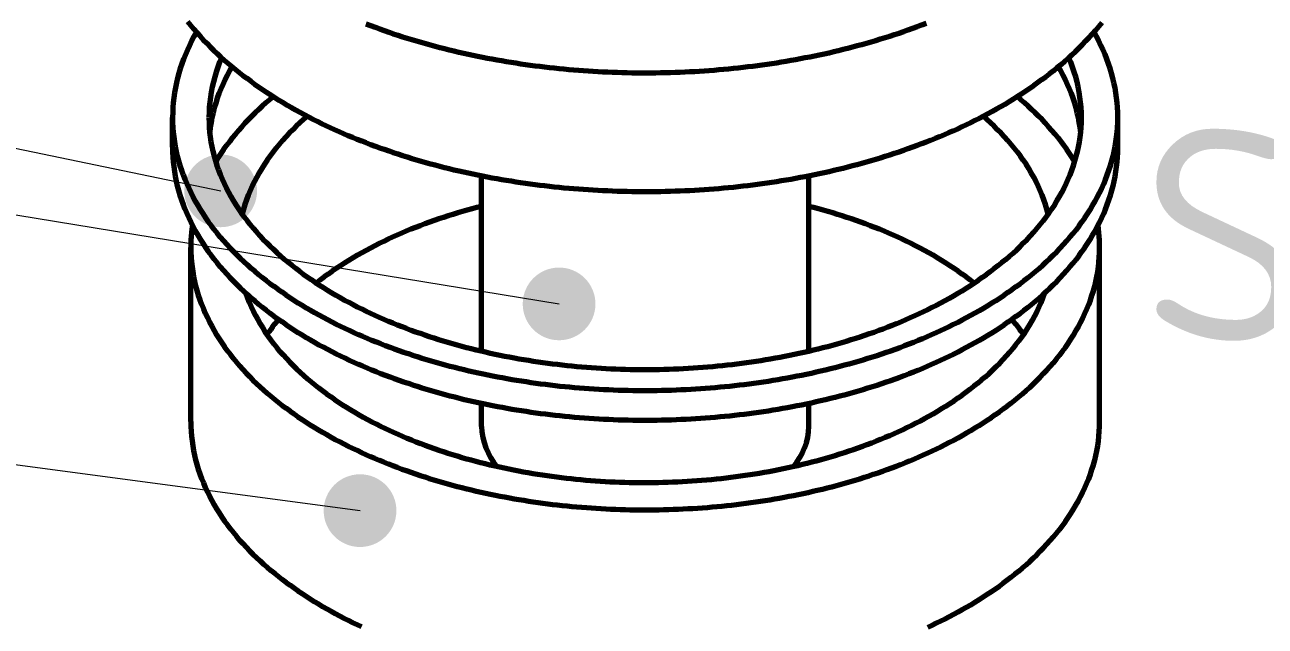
# Model space of a CAD drawing. Header units: millimetres. Extents: x 0 to 841, y 0 to 594.
# Drawn here: x 273.55 to 294.02, y 424.3 to 434.23 of the extents above; entities that cross this region are included whole.
import ezdxf
from ezdxf.enums import TextEntityAlignment as Align

# ---------------------------------------------------------------- set-up
doc = ezdxf.new("R2010")
doc.units = ezdxf.units.MM
for name, color, linetype, lineweight in [('01-VISIBLE', 7, 'CONTINUOUS', 70), ('06-TEXTO', 7, 'CONTINUOUS', 25), ('08-FINA', 5, 'CONTINUOUS', 18)]:
    doc.layers.add(name, color=color, linetype=linetype, lineweight=lineweight)
doc.styles.add('ISO3098', font='isocpeur.ttf')

msp = doc.modelspace()

# ---------------------------------------------------------------- hatches: boundary and pattern name
at = {"layer": '08-FINA'}
h = msp.add_hatch(color=7, dxfattribs=at)
h.dxf.hatch_style = 1
edge = h.paths.add_edge_path()
edge.add_arc((276.782, 431.486), 0.6, 0, 360)
h = msp.add_hatch(color=7, dxfattribs=at)
h.dxf.hatch_style = 1
edge = h.paths.add_edge_path()
edge.add_arc((282.367, 429.62), 0.6, 0, 360)
h = msp.add_hatch(color=7, dxfattribs=at)
h.dxf.hatch_style = 1
edge = h.paths.add_edge_path()
edge.add_arc((279.082, 426.208), 0.6, 0, 360)

# ---------------------------------------------------------------- linework, layer by layer
at = {"layer": '01-VISIBLE'}
for p, q in [((275.988, 432.205), (275.988, 432.695)), ((291.588, 432.205), (291.588, 432.695)), ((281.088, 428.841), (281.088, 431.736)), ((286.488, 428.841), (286.488, 431.736)), ((276.288, 427.678), (276.288, 430.552)), ((291.288, 427.678), (291.288, 430.552)), ((281.088, 427.595), (281.088, 427.98)), ((286.488, 427.595), (286.488, 427.98))]:
    msp.add_line(p, q, dxfattribs=at)
for points in [[(276.234, 434.282), (276.284, 434.22), (276.335, 434.158), (276.388, 434.098), (276.441, 434.038), (276.495, 433.979), (276.551, 433.921), (276.607, 433.864), (276.664, 433.808), (276.722, 433.753), (276.781, 433.699), (276.84, 433.645), (276.901, 433.593), (276.962, 433.541), (277.024, 433.49), (277.086, 433.44), (277.149, 433.391), (277.213, 433.343), (277.277, 433.295), (277.342, 433.248), (277.408, 433.202), (277.474, 433.157), (277.54, 433.113), (277.607, 433.069), (277.675, 433.026), (277.743, 432.984), (277.811, 432.942), (277.88, 432.901), (277.949, 432.861), (278.019, 432.822), (278.089, 432.783), (278.16, 432.745), (278.23, 432.708), (278.302, 432.671), (278.373, 432.635), (278.445, 432.6), (278.517, 432.565), (278.59, 432.531), (278.662, 432.498), (278.735, 432.465), (278.809, 432.433), (278.882, 432.402), (278.956, 432.371), (279.03, 432.341), (279.105, 432.311), (279.179, 432.282), (279.254, 432.253), (279.329, 432.225), (279.404, 432.198), (279.48, 432.171), (279.555, 432.145), (279.631, 432.119), (279.707, 432.094), (279.783, 432.07), (279.86, 432.046), (279.936, 432.022), (280.013, 431.999), (280.09, 431.977), (280.167, 431.955), (280.244, 431.934), (280.321, 431.913), (280.399, 431.893), (280.476, 431.873), (280.554, 431.854), (280.632, 431.835), (280.71, 431.817), (280.788, 431.799), (280.866, 431.782), (280.944, 431.765), (281.022, 431.749), (281.101, 431.733), (281.179, 431.718), (281.258, 431.703), (281.337, 431.689), (281.416, 431.675), (281.495, 431.662), (281.574, 431.649), (281.653, 431.636), (281.732, 431.624), (281.811, 431.613), (281.89, 431.602), (281.97, 431.591), (282.049, 431.581), (282.129, 431.572), (282.208, 431.563), (282.288, 431.554), (282.367, 431.546), (282.447, 431.538), (282.527, 431.531), (282.606, 431.524), (282.686, 431.517), (282.766, 431.512), (282.846, 431.506), (282.926, 431.501), (283.006, 431.496), (283.086, 431.492), (283.166, 431.489), (283.245, 431.485), (283.325, 431.482), (283.405, 431.48), (283.485, 431.478), (283.566, 431.477), (283.646, 431.476), (283.726, 431.475), (283.806, 431.475), (283.886, 431.475), (283.966, 431.476), (284.046, 431.477), (284.126, 431.479), (284.206, 431.481), (284.286, 431.484), (284.366, 431.487), (284.446, 431.49), (284.526, 431.494), (284.606, 431.498), (284.685, 431.503), (284.765, 431.508), (284.845, 431.514), (284.925, 431.52), (285.005, 431.527), (285.084, 431.534), (285.164, 431.541), (285.244, 431.549), (285.323, 431.558), (285.403, 431.567), (285.482, 431.576), (285.562, 431.586), (285.641, 431.596), (285.721, 431.607), (285.8, 431.618), (285.879, 431.63), (285.958, 431.642), (286.037, 431.654), (286.116, 431.667), (286.195, 431.681), (286.274, 431.695), (286.353, 431.709), (286.431, 431.724), (286.51, 431.74), (286.588, 431.756), (286.666, 431.772), (286.745, 431.789), (286.823, 431.807), (286.901, 431.825), (286.979, 431.843), (287.056, 431.862), (287.134, 431.882), (287.212, 431.902), (287.289, 431.922), (287.366, 431.943), (287.443, 431.965), (287.52, 431.987), (287.597, 432.009), (287.674, 432.033), (287.75, 432.056), (287.826, 432.08), (287.902, 432.105), (287.978, 432.131), (288.054, 432.156), (288.13, 432.183), (288.205, 432.21), (288.28, 432.237), (288.355, 432.266), (288.43, 432.294), (288.504, 432.324), (288.578, 432.354), (288.652, 432.384), (288.726, 432.415), (288.8, 432.447), (288.873, 432.479), (288.946, 432.512), (289.018, 432.546), (289.091, 432.58), (289.163, 432.615), (289.234, 432.651), (289.306, 432.687), (289.377, 432.724), (289.447, 432.762), (289.518, 432.8), (289.588, 432.839), (289.657, 432.879)], [(279.179, 434.241), (279.254, 434.213), (279.329, 434.185), (279.404, 434.158), (279.48, 434.131), (279.555, 434.105), (279.631, 434.079), (279.707, 434.054), (279.783, 434.029), (279.86, 434.005), (279.936, 433.982), (280.013, 433.959), (280.09, 433.937), (280.167, 433.915), (280.244, 433.894), (280.321, 433.873), (280.399, 433.852), (280.476, 433.833), (280.554, 433.813), (280.632, 433.795), (280.71, 433.776), (280.788, 433.759), (280.866, 433.741), (280.944, 433.725), (281.022, 433.709), (281.101, 433.693), (281.179, 433.677), (281.258, 433.663), (281.337, 433.648), (281.416, 433.635), (281.495, 433.621), (281.574, 433.608), (281.653, 433.596), (281.732, 433.584), (281.811, 433.573), (281.89, 433.562), (281.97, 433.551), (282.049, 433.541), (282.129, 433.531), (282.208, 433.522), (282.288, 433.514), (282.367, 433.505), (282.447, 433.498), (282.527, 433.49), (282.606, 433.483), (282.686, 433.477), (282.766, 433.471), (282.846, 433.466), (282.926, 433.461), (283.006, 433.456), (283.086, 433.452), (283.166, 433.448), (283.245, 433.445), (283.325, 433.442), (283.405, 433.44), (283.485, 433.438), (283.566, 433.436), (283.646, 433.435), (283.726, 433.435), (283.806, 433.435), (283.886, 433.435), (283.966, 433.436), (284.046, 433.437), (284.126, 433.439), (284.206, 433.441), (284.286, 433.443), (284.366, 433.446), (284.446, 433.45), (284.526, 433.454), (284.606, 433.458), (284.685, 433.463), (284.765, 433.468), (284.845, 433.474), (284.925, 433.48), (285.005, 433.486), (285.084, 433.493), (285.164, 433.501), (285.244, 433.509), (285.323, 433.517), (285.403, 433.526), (285.482, 433.536), (285.562, 433.545), (285.641, 433.556), (285.721, 433.566), (285.8, 433.577), (285.879, 433.589), (285.958, 433.601), (286.037, 433.614), (286.116, 433.627), (286.195, 433.641), (286.274, 433.655), (286.353, 433.669), (286.431, 433.684), (286.51, 433.7), (286.588, 433.716), (286.666, 433.732), (286.745, 433.749), (286.823, 433.766), (286.901, 433.784), (286.979, 433.803), (287.056, 433.822), (287.134, 433.841), (287.212, 433.861), (287.289, 433.882), (287.366, 433.903), (287.443, 433.924), (287.52, 433.946), (287.597, 433.969), (287.674, 433.992), (287.75, 434.016), (287.826, 434.04), (287.902, 434.065), (287.978, 434.09), (288.054, 434.116), (288.13, 434.142), (288.205, 434.169), (288.28, 434.197), (288.355, 434.225), (288.43, 434.254)], [(289.657, 432.879), (289.727, 432.919), (289.796, 432.961), (289.865, 433.003), (289.934, 433.046), (290.002, 433.09), (290.069, 433.135), (290.136, 433.18), (290.203, 433.226), (290.269, 433.273), (290.334, 433.321), (290.399, 433.369), (290.463, 433.419), (290.526, 433.469), (290.589, 433.52), (290.651, 433.572), (290.712, 433.624), (290.773, 433.678), (290.832, 433.733), (290.891, 433.788), (290.949, 433.844), (291.007, 433.902), (291.063, 433.96), (291.118, 434.019), (291.172, 434.079), (291.225, 434.14), (291.278, 434.202), (291.329, 434.264)], [(276.381, 434.105), (276.341, 434.033), (276.303, 433.961), (276.266, 433.887), (276.232, 433.812), (276.2, 433.736), (276.169, 433.66), (276.141, 433.583), (276.115, 433.504), (276.092, 433.426), (276.07, 433.346), (276.051, 433.266), (276.035, 433.186), (276.021, 433.105), (276.009, 433.023), (276, 432.941), (275.993, 432.859), (275.99, 432.777), (275.988, 432.695)], [(291.588, 432.695), (291.587, 432.777), (291.583, 432.859), (291.577, 432.941), (291.567, 433.023), (291.556, 433.105), (291.542, 433.186), (291.525, 433.266), (291.506, 433.346), (291.485, 433.426), (291.461, 433.504), (291.435, 433.583), (291.407, 433.66), (291.377, 433.736), (291.344, 433.812), (291.31, 433.887), (291.274, 433.961), (291.236, 434.033), (291.196, 434.105)], [(276.796, 433.685), (276.764, 433.607), (276.734, 433.527), (276.707, 433.447), (276.683, 433.365), (276.661, 433.283), (276.642, 433.201), (276.625, 433.117), (276.612, 433.033), (276.602, 432.949), (276.594, 432.865), (276.59, 432.78), (276.588, 432.695)], [(290.988, 432.695), (290.987, 432.78), (290.982, 432.865), (290.975, 432.949), (290.964, 433.033), (290.951, 433.117), (290.935, 433.201), (290.916, 433.283), (290.894, 433.365), (290.869, 433.447), (290.842, 433.527), (290.813, 433.607), (290.781, 433.685)], [(276.968, 433.536), (276.927, 433.465), (276.888, 433.392), (276.851, 433.318), (276.816, 433.243), (276.784, 433.167), (276.753, 433.09), (276.725, 433.013), (276.7, 432.934), (276.677, 432.855), (276.656, 432.775), (276.638, 432.695), (276.623, 432.613), (276.611, 432.532), (276.601, 432.45)], [(290.976, 432.45), (290.966, 432.532), (290.953, 432.613), (290.938, 432.695), (290.92, 432.775), (290.9, 432.855), (290.877, 432.934), (290.851, 433.013), (290.823, 433.09), (290.793, 433.167), (290.76, 433.243), (290.725, 433.318), (290.689, 433.392), (290.65, 433.465), (290.609, 433.536)], [(277.651, 433.041), (277.59, 432.989), (277.529, 432.937), (277.469, 432.884), (277.41, 432.83), (277.352, 432.775), (277.295, 432.718), (277.239, 432.661), (277.183, 432.603), (277.129, 432.544), (277.076, 432.484), (277.025, 432.423), (276.974, 432.361), (276.925, 432.297), (276.877, 432.233), (276.83, 432.168), (276.785, 432.102), (276.742, 432.034), (276.7, 431.966)], [(290.877, 431.966), (290.835, 432.034), (290.791, 432.102), (290.746, 432.168), (290.7, 432.233), (290.652, 432.297), (290.602, 432.361), (290.552, 432.423), (290.5, 432.484), (290.447, 432.544), (290.393, 432.603), (290.338, 432.661), (290.282, 432.718), (290.225, 432.775), (290.166, 432.83), (290.107, 432.884), (290.047, 432.937), (289.987, 432.989), (289.925, 433.041)], [(275.988, 432.695), (275.989, 432.615), (275.993, 432.534), (275.999, 432.454), (276.008, 432.375), (276.019, 432.295), (276.032, 432.216), (276.048, 432.137), (276.066, 432.059), (276.087, 431.982), (276.109, 431.905), (276.134, 431.828), (276.161, 431.753), (276.19, 431.678), (276.221, 431.604), (276.254, 431.53), (276.288, 431.458), (276.325, 431.387), (276.363, 431.316), (276.403, 431.246), (276.444, 431.178), (276.487, 431.11), (276.532, 431.043), (276.578, 430.977), (276.625, 430.912), (276.674, 430.849), (276.724, 430.786), (276.775, 430.724), (276.827, 430.663), (276.881, 430.603), (276.935, 430.544), (276.991, 430.486), (277.047, 430.429), (277.105, 430.373), (277.163, 430.318), (277.222, 430.264), (277.282, 430.211), (277.343, 430.158), (277.405, 430.107), (277.467, 430.057), (277.53, 430.007), (277.594, 429.958), (277.658, 429.91), (277.723, 429.863), (277.789, 429.817), (277.855, 429.772), (277.922, 429.727), (277.989, 429.683), (278.057, 429.64), (278.125, 429.598), (278.194, 429.557), (278.263, 429.516), (278.333, 429.476), (278.403, 429.437), (278.473, 429.399), (278.544, 429.361), (278.616, 429.324), (278.687, 429.288), (278.759, 429.253), (278.832, 429.218), (278.904, 429.184), (278.977, 429.15), (279.05, 429.117), (279.124, 429.085), (279.198, 429.054), (279.272, 429.023), (279.346, 428.993), (279.421, 428.964), (279.496, 428.935), (279.571, 428.907), (279.646, 428.879), (279.722, 428.852), (279.798, 428.826), (279.874, 428.8), (279.95, 428.775), (280.026, 428.75), (280.103, 428.726), (280.18, 428.702), (280.257, 428.68), (280.334, 428.657), (280.411, 428.636), (280.488, 428.614), (280.566, 428.594), (280.644, 428.574), (280.722, 428.554), (280.8, 428.535), (280.878, 428.517), (280.956, 428.499), (281.034, 428.482), (281.113, 428.465), (281.191, 428.448), (281.27, 428.433), (281.349, 428.417), (281.428, 428.403), (281.507, 428.389), (281.586, 428.375), (281.665, 428.362), (281.744, 428.349), (281.824, 428.337), (281.903, 428.325), (281.982, 428.314), (282.062, 428.303), (282.142, 428.293), (282.221, 428.283), (282.301, 428.274), (282.381, 428.265), (282.461, 428.257), (282.54, 428.25), (282.62, 428.242), (282.7, 428.236), (282.78, 428.229), (282.86, 428.224), (282.941, 428.218), (283.021, 428.213), (283.101, 428.209), (283.181, 428.205), (283.261, 428.202), (283.341, 428.199), (283.422, 428.197), (283.502, 428.195), (283.582, 428.193), (283.662, 428.192), (283.743, 428.192), (283.823, 428.192), (283.903, 428.192), (283.983, 428.193), (284.064, 428.194), (284.144, 428.196), (284.224, 428.199), (284.304, 428.201), (284.384, 428.205), (284.465, 428.209), (284.545, 428.213), (284.625, 428.218), (284.705, 428.223), (284.785, 428.228), (284.865, 428.235), (284.945, 428.241), (285.025, 428.249), (285.105, 428.256), (285.185, 428.264), (285.264, 428.273), (285.344, 428.282), (285.424, 428.292), (285.504, 428.302), (285.583, 428.312), (285.663, 428.324), (285.742, 428.335), (285.821, 428.347), (285.901, 428.36), (285.98, 428.373), (286.059, 428.387), (286.138, 428.401), (286.217, 428.415), (286.296, 428.431), (286.374, 428.446), (286.453, 428.462), (286.531, 428.479), (286.61, 428.497), (286.688, 428.514), (286.766, 428.533), (286.844, 428.552), (286.922, 428.571), (287, 428.591), (287.077, 428.612), (287.155, 428.633), (287.232, 428.654), (287.309, 428.676), (287.386, 428.699), (287.463, 428.723), (287.54, 428.747), (287.616, 428.771), (287.692, 428.796), (287.768, 428.822), (287.844, 428.848), (287.92, 428.875), (287.995, 428.903), (288.07, 428.931), (288.145, 428.96), (288.22, 428.989), (288.294, 429.019), (288.368, 429.05), (288.442, 429.081), (288.516, 429.113), (288.589, 429.146), (288.662, 429.179), (288.735, 429.213), (288.807, 429.248), (288.879, 429.283), (288.951, 429.319), (289.022, 429.356), (289.093, 429.394), (289.164, 429.432), (289.234, 429.471), (289.304, 429.511)], [(276.588, 432.695), (276.59, 432.615), (276.594, 432.534), (276.6, 432.454), (276.61, 432.375), (276.622, 432.295), (276.636, 432.216), (276.653, 432.138), (276.673, 432.06), (276.695, 431.983), (276.719, 431.906), (276.746, 431.83), (276.774, 431.756), (276.805, 431.681), (276.839, 431.608), (276.874, 431.536), (276.911, 431.465), (276.95, 431.395), (276.99, 431.325), (277.033, 431.257), (277.077, 431.19), (277.122, 431.124), (277.169, 431.059), (277.218, 430.995), (277.268, 430.932), (277.319, 430.87), (277.371, 430.809), (277.425, 430.75), (277.48, 430.691), (277.536, 430.633), (277.593, 430.577), (277.651, 430.521), (277.71, 430.467), (277.77, 430.413), (277.83, 430.361), (277.892, 430.309), (277.954, 430.259), (278.017, 430.209), (278.081, 430.16), (278.146, 430.113), (278.211, 430.066), (278.277, 430.02), (278.343, 429.975), (278.411, 429.931), (278.478, 429.888), (278.546, 429.845), (278.615, 429.804), (278.684, 429.763), (278.754, 429.723), (278.824, 429.684), (278.895, 429.646), (278.966, 429.608), (279.037, 429.571), (279.109, 429.536), (279.181, 429.5), (279.254, 429.466), (279.327, 429.432), (279.4, 429.399), (279.473, 429.367), (279.547, 429.336), (279.621, 429.305), (279.696, 429.275), (279.77, 429.245), (279.845, 429.217), (279.921, 429.189), (279.996, 429.161), (280.072, 429.135), (280.148, 429.108), (280.224, 429.083), (280.3, 429.058), (280.377, 429.034), (280.454, 429.011), (280.531, 428.988), (280.608, 428.965), (280.685, 428.944), (280.763, 428.923), (280.84, 428.902), (280.918, 428.883), (280.996, 428.863), (281.074, 428.845), (281.152, 428.827), (281.231, 428.809), (281.309, 428.792), (281.388, 428.776), (281.467, 428.76), (281.545, 428.745), (281.624, 428.73), (281.703, 428.716), (281.783, 428.703), (281.862, 428.69), (281.941, 428.677), (282.021, 428.665), (282.1, 428.654), (282.18, 428.643), (282.259, 428.633), (282.339, 428.623), (282.419, 428.614), (282.498, 428.605), (282.578, 428.597), (282.658, 428.589), (282.738, 428.582), (282.818, 428.576), (282.898, 428.57), (282.978, 428.564), (283.059, 428.559), (283.139, 428.555), (283.219, 428.551), (283.299, 428.548), (283.379, 428.545), (283.46, 428.542), (283.54, 428.54), (283.62, 428.539), (283.701, 428.538), (283.781, 428.538), (283.861, 428.538), (283.941, 428.539), (284.022, 428.54), (284.102, 428.542), (284.182, 428.544), (284.262, 428.547), (284.343, 428.55), (284.423, 428.554), (284.503, 428.559), (284.583, 428.563), (284.663, 428.569), (284.743, 428.575), (284.823, 428.581), (284.903, 428.588), (284.983, 428.596), (285.063, 428.604), (285.143, 428.612), (285.223, 428.621), (285.303, 428.631), (285.382, 428.641), (285.462, 428.652), (285.541, 428.663), (285.621, 428.675), (285.7, 428.687), (285.779, 428.7), (285.858, 428.714), (285.938, 428.728), (286.017, 428.742), (286.095, 428.757), (286.174, 428.773), (286.253, 428.789), (286.331, 428.806), (286.41, 428.823), (286.488, 428.841), (286.566, 428.86), (286.644, 428.879), (286.722, 428.899), (286.8, 428.919), (286.877, 428.94), (286.954, 428.961), (287.032, 428.984), (287.109, 429.006), (287.185, 429.03), (287.262, 429.054), (287.338, 429.078), (287.415, 429.104), (287.491, 429.13), (287.566, 429.156), (287.642, 429.184), (287.717, 429.211), (287.792, 429.24), (287.867, 429.269), (287.941, 429.299), (288.016, 429.33), (288.09, 429.361), (288.163, 429.393), (288.236, 429.426), (288.309, 429.46), (288.382, 429.494), (288.454, 429.529), (288.526, 429.565), (288.598, 429.601), (288.669, 429.639), (288.739, 429.677), (288.81, 429.716), (288.879, 429.755)], [(278.213, 432.717), (278.151, 432.663), (278.09, 432.608), (278.03, 432.552), (277.971, 432.494), (277.914, 432.436), (277.858, 432.376), (277.803, 432.315), (277.749, 432.253), (277.697, 432.19), (277.646, 432.125), (277.597, 432.06), (277.549, 431.993), (277.503, 431.925), (277.459, 431.855), (277.417, 431.785), (277.377, 431.713), (277.338, 431.641), (277.302, 431.567), (277.269, 431.492), (277.237, 431.416), (277.208, 431.339), (277.182, 431.262), (277.158, 431.183), (277.137, 431.104)], [(288.879, 429.755), (288.949, 429.796), (289.018, 429.838), (289.087, 429.88), (289.155, 429.923), (289.222, 429.968), (289.289, 430.013), (289.355, 430.059), (289.421, 430.105), (289.486, 430.153), (289.55, 430.202), (289.613, 430.252), (289.676, 430.302), (289.738, 430.354), (289.799, 430.406), (289.859, 430.46), (289.919, 430.515), (289.977, 430.57), (290.034, 430.627), (290.09, 430.685), (290.146, 430.743), (290.2, 430.803), (290.252, 430.864), (290.304, 430.926), (290.354, 430.989), (290.403, 431.053), (290.45, 431.119), (290.496, 431.185), (290.541, 431.252), (290.583, 431.321), (290.624, 431.39), (290.663, 431.46), (290.701, 431.532), (290.736, 431.604), (290.769, 431.678), (290.801, 431.752), (290.83, 431.827), (290.856, 431.903), (290.881, 431.98), (290.903, 432.058), (290.923, 432.136), (290.94, 432.214), (290.955, 432.294), (290.967, 432.373), (290.976, 432.453), (290.983, 432.534), (290.987, 432.614), (290.988, 432.695)], [(289.304, 429.511), (289.373, 429.551), (289.442, 429.593), (289.511, 429.635), (289.579, 429.678), (289.646, 429.721), (289.713, 429.766), (289.78, 429.811), (289.846, 429.858), (289.911, 429.905), (289.975, 429.953), (290.039, 430.002), (290.103, 430.051), (290.165, 430.102), (290.227, 430.153), (290.288, 430.206), (290.349, 430.259), (290.408, 430.313), (290.467, 430.368), (290.524, 430.424), (290.581, 430.482), (290.637, 430.54), (290.692, 430.599), (290.745, 430.659), (290.798, 430.719), (290.849, 430.781), (290.899, 430.844), (290.948, 430.908), (290.996, 430.973), (291.042, 431.039), (291.087, 431.106), (291.13, 431.174), (291.172, 431.243), (291.212, 431.313), (291.25, 431.383), (291.287, 431.455), (291.322, 431.527), (291.355, 431.601), (291.386, 431.675), (291.415, 431.75), (291.442, 431.826), (291.467, 431.902), (291.489, 431.98), (291.51, 432.057), (291.528, 432.136), (291.544, 432.215), (291.557, 432.294), (291.568, 432.374), (291.577, 432.454), (291.583, 432.534), (291.587, 432.614), (291.588, 432.695)], [(290.44, 431.104), (290.419, 431.183), (290.395, 431.262), (290.368, 431.339), (290.339, 431.416), (290.308, 431.492), (290.274, 431.567), (290.238, 431.641), (290.2, 431.713), (290.16, 431.785), (290.118, 431.855), (290.073, 431.925), (290.028, 431.993), (289.98, 432.06), (289.931, 432.125), (289.88, 432.19), (289.828, 432.253), (289.774, 432.315), (289.719, 432.376), (289.663, 432.436), (289.605, 432.494), (289.546, 432.552), (289.487, 432.608), (289.426, 432.663), (289.364, 432.717)], [(275.988, 432.205), (275.989, 432.125), (275.993, 432.045), (275.999, 431.965), (276.008, 431.885), (276.019, 431.805), (276.032, 431.726), (276.048, 431.647), (276.066, 431.569), (276.087, 431.492), (276.109, 431.415), (276.134, 431.338), (276.161, 431.263), (276.19, 431.188), (276.221, 431.114), (276.254, 431.04), (276.288, 430.968), (276.325, 430.897), (276.363, 430.826), (276.403, 430.756), (276.444, 430.688), (276.487, 430.62), (276.532, 430.553), (276.578, 430.487), (276.625, 430.423), (276.674, 430.359), (276.724, 430.296), (276.775, 430.234), (276.827, 430.173), (276.881, 430.113), (276.935, 430.054), (276.991, 429.996), (277.047, 429.939), (277.105, 429.883), (277.163, 429.828), (277.222, 429.774), (277.282, 429.721), (277.343, 429.669), (277.405, 429.617), (277.467, 429.567), (277.53, 429.517), (277.594, 429.468), (277.658, 429.42), (277.723, 429.373), (277.789, 429.327), (277.855, 429.282), (277.922, 429.237), (277.989, 429.193), (278.057, 429.15), (278.125, 429.108), (278.194, 429.067), (278.263, 429.026), (278.333, 428.986), (278.403, 428.947), (278.473, 428.909), (278.544, 428.871), (278.616, 428.834), (278.687, 428.798), (278.759, 428.763), (278.832, 428.728), (278.904, 428.694), (278.977, 428.66), (279.05, 428.628), (279.124, 428.596), (279.198, 428.564), (279.272, 428.533), (279.346, 428.503), (279.421, 428.474), (279.496, 428.445), (279.571, 428.417), (279.646, 428.389), (279.722, 428.362), (279.798, 428.336), (279.874, 428.31), (279.95, 428.285), (280.026, 428.26), (280.103, 428.236), (280.18, 428.213), (280.257, 428.19), (280.334, 428.167), (280.411, 428.146), (280.488, 428.124), (280.566, 428.104), (280.644, 428.084), (280.722, 428.064), (280.8, 428.045), (280.878, 428.027), (280.956, 428.009), (281.034, 427.992), (281.113, 427.975), (281.191, 427.959), (281.27, 427.943), (281.349, 427.928), (281.428, 427.913), (281.507, 427.899), (281.586, 427.885), (281.665, 427.872), (281.744, 427.859), (281.824, 427.847), (281.903, 427.835), (281.982, 427.824), (282.062, 427.813), (282.142, 427.803), (282.221, 427.793), (282.301, 427.784), (282.381, 427.776), (282.461, 427.767), (282.54, 427.76), (282.62, 427.752), (282.7, 427.746), (282.78, 427.739), (282.86, 427.734), (282.941, 427.728), (283.021, 427.724), (283.101, 427.719), (283.181, 427.715), (283.261, 427.712), (283.341, 427.709), (283.422, 427.707), (283.502, 427.705), (283.582, 427.703), (283.662, 427.702), (283.743, 427.702), (283.823, 427.702), (283.903, 427.702), (283.983, 427.703), (284.064, 427.704), (284.144, 427.706), (284.224, 427.709), (284.304, 427.712), (284.384, 427.715), (284.465, 427.719), (284.545, 427.723), (284.625, 427.728), (284.705, 427.733), (284.785, 427.739), (284.865, 427.745), (284.945, 427.751), (285.025, 427.759), (285.105, 427.766), (285.185, 427.774), (285.264, 427.783), (285.344, 427.792), (285.424, 427.802), (285.504, 427.812), (285.583, 427.822), (285.663, 427.834), (285.742, 427.845), (285.821, 427.857), (285.901, 427.87), (285.98, 427.883), (286.059, 427.897), (286.138, 427.911), (286.217, 427.925), (286.296, 427.941), (286.374, 427.956), (286.453, 427.973), (286.531, 427.989), (286.61, 428.007), (286.688, 428.024), (286.766, 428.043), (286.844, 428.062), (286.922, 428.081), (287, 428.101), (287.077, 428.122), (287.155, 428.143), (287.232, 428.164), (287.309, 428.187), (287.386, 428.209), (287.463, 428.233), (287.54, 428.257), (287.616, 428.281), (287.692, 428.306), (287.768, 428.332), (287.844, 428.358), (287.92, 428.385), (287.995, 428.413), (288.07, 428.441), (288.145, 428.47), (288.22, 428.499), (288.294, 428.529), (288.368, 428.56), (288.442, 428.591), (288.516, 428.623), (288.589, 428.656), (288.662, 428.689), (288.735, 428.723), (288.807, 428.758), (288.879, 428.793), (288.951, 428.829), (289.022, 428.866), (289.093, 428.904), (289.164, 428.942), (289.234, 428.981), (289.304, 429.021)], [(289.304, 429.021), (289.373, 429.061), (289.442, 429.103), (289.511, 429.145), (289.579, 429.188), (289.646, 429.232), (289.713, 429.276), (289.78, 429.322), (289.846, 429.368), (289.911, 429.415), (289.975, 429.463), (290.039, 429.512), (290.103, 429.561), (290.165, 429.612), (290.227, 429.663), (290.288, 429.716), (290.349, 429.769), (290.408, 429.823), (290.467, 429.878), (290.524, 429.935), (290.581, 429.992), (290.637, 430.05), (290.692, 430.109), (290.745, 430.169), (290.798, 430.23), (290.849, 430.292), (290.899, 430.354), (290.948, 430.418), (290.996, 430.483), (291.042, 430.549), (291.087, 430.616), (291.13, 430.684), (291.172, 430.753), (291.212, 430.823), (291.25, 430.893), (291.287, 430.965), (291.322, 431.038), (291.355, 431.111), (291.386, 431.185), (291.415, 431.26), (291.442, 431.336), (291.467, 431.413), (291.489, 431.49), (291.51, 431.568), (291.528, 431.646), (291.544, 431.725), (291.557, 431.804), (291.568, 431.884), (291.577, 431.964), (291.583, 432.044), (291.587, 432.125), (291.588, 432.205)], [(281.088, 431.23), (281.009, 431.21), (280.93, 431.189), (280.851, 431.167), (280.772, 431.145), (280.694, 431.121), (280.615, 431.098), (280.537, 431.073), (280.459, 431.048), (280.382, 431.022), (280.304, 430.995), (280.227, 430.968), (280.15, 430.94), (280.073, 430.911), (279.997, 430.881), (279.921, 430.851), (279.845, 430.819), (279.77, 430.787), (279.695, 430.755), (279.62, 430.721), (279.546, 430.687), (279.472, 430.651), (279.399, 430.615), (279.326, 430.578), (279.253, 430.54), (279.181, 430.502), (279.109, 430.462), (279.038, 430.422), (278.967, 430.38), (278.897, 430.338), (278.828, 430.295), (278.759, 430.251), (278.69, 430.205), (278.623, 430.159), (278.556, 430.112), (278.49, 430.064), (278.424, 430.015), (278.36, 429.964)], [(289.217, 429.964), (289.152, 430.015), (289.087, 430.064), (289.021, 430.112), (288.954, 430.159), (288.886, 430.205), (288.818, 430.251), (288.749, 430.295), (288.679, 430.338), (288.609, 430.38), (288.539, 430.422), (288.467, 430.462), (288.396, 430.502), (288.324, 430.54), (288.251, 430.578), (288.178, 430.615), (288.104, 430.651), (288.03, 430.687), (287.956, 430.721), (287.881, 430.755), (287.806, 430.787), (287.731, 430.819), (287.655, 430.851), (287.579, 430.881), (287.503, 430.911), (287.426, 430.94), (287.349, 430.968), (287.272, 430.995), (287.195, 431.022), (287.117, 431.048), (287.039, 431.073), (286.961, 431.098), (286.883, 431.121), (286.804, 431.145), (286.726, 431.167), (286.647, 431.189), (286.568, 431.21), (286.488, 431.23)], [(276.315, 430.916), (276.307, 430.855), (276.3, 430.795), (276.295, 430.734), (276.291, 430.673), (276.289, 430.612), (276.288, 430.552)], [(291.288, 430.552), (291.287, 430.612), (291.285, 430.673), (291.282, 430.734), (291.276, 430.795), (291.27, 430.855), (291.262, 430.916)], [(276.288, 430.552), (276.29, 430.472), (276.293, 430.392), (276.3, 430.312), (276.309, 430.232), (276.32, 430.153), (276.334, 430.074), (276.35, 429.996), (276.369, 429.918), (276.39, 429.841), (276.413, 429.764), (276.439, 429.688), (276.467, 429.613), (276.496, 429.539), (276.528, 429.465), (276.562, 429.393), (276.597, 429.321), (276.635, 429.25), (276.674, 429.18), (276.715, 429.112), (276.758, 429.044), (276.802, 428.977), (276.847, 428.911), (276.894, 428.846), (276.943, 428.783), (276.992, 428.72), (277.043, 428.658), (277.095, 428.597), (277.149, 428.538), (277.203, 428.479), (277.259, 428.421), (277.315, 428.364), (277.373, 428.309), (277.431, 428.254), (277.49, 428.2), (277.551, 428.147), (277.611, 428.095), (277.673, 428.044), (277.736, 427.994), (277.799, 427.945), (277.863, 427.897), (277.927, 427.85), (277.993, 427.803), (278.058, 427.758), (278.125, 427.713), (278.192, 427.669), (278.259, 427.626), (278.327, 427.584), (278.396, 427.542), (278.465, 427.501), (278.534, 427.462), (278.604, 427.423), (278.674, 427.384), (278.745, 427.347), (278.816, 427.31), (278.887, 427.274), (278.959, 427.238), (279.032, 427.204), (279.104, 427.17), (279.177, 427.137), (279.25, 427.104), (279.323, 427.072), (279.397, 427.041), (279.471, 427.011), (279.546, 426.981), (279.62, 426.952), (279.695, 426.923), (279.77, 426.895), (279.845, 426.868), (279.921, 426.842), (279.997, 426.816), (280.073, 426.79), (280.149, 426.766), (280.225, 426.741), (280.302, 426.718), (280.378, 426.695), (280.455, 426.673), (280.532, 426.651), (280.609, 426.63), (280.687, 426.609), (280.764, 426.589), (280.842, 426.57), (280.92, 426.551), (280.998, 426.532), (281.076, 426.515), (281.154, 426.497), (281.232, 426.481), (281.311, 426.465), (281.389, 426.449), (281.468, 426.434), (281.547, 426.419), (281.625, 426.405), (281.704, 426.392), (281.783, 426.379), (281.862, 426.367), (281.942, 426.355), (282.021, 426.343), (282.1, 426.333), (282.18, 426.322), (282.259, 426.312), (282.338, 426.303), (282.418, 426.294), (282.498, 426.286), (282.577, 426.278), (282.657, 426.271), (282.737, 426.264), (282.817, 426.258), (282.897, 426.252), (282.976, 426.247), (283.056, 426.242), (283.136, 426.238), (283.216, 426.234), (283.296, 426.231), (283.376, 426.228), (283.456, 426.226), (283.536, 426.224), (283.616, 426.223), (283.696, 426.222), (283.776, 426.221), (283.857, 426.222), (283.937, 426.222), (284.017, 426.223), (284.097, 426.225), (284.177, 426.227), (284.257, 426.23), (284.337, 426.233), (284.417, 426.237), (284.497, 426.241), (284.577, 426.245), (284.657, 426.251), (284.736, 426.256), (284.816, 426.262), (284.896, 426.269), (284.976, 426.276), (285.055, 426.284), (285.135, 426.292), (285.215, 426.301), (285.294, 426.31), (285.374, 426.319), (285.453, 426.329), (285.532, 426.34), (285.612, 426.351), (285.691, 426.363), (285.77, 426.375), (285.849, 426.388), (285.928, 426.401), (286.007, 426.415), (286.086, 426.43), (286.164, 426.445), (286.243, 426.46), (286.321, 426.476), (286.4, 426.492), (286.478, 426.509), (286.556, 426.527), (286.634, 426.545), (286.712, 426.564), (286.789, 426.583), (286.867, 426.603), (286.944, 426.624), (287.022, 426.645), (287.099, 426.666), (287.176, 426.688), (287.252, 426.711), (287.329, 426.734), (287.405, 426.758), (287.482, 426.783), (287.558, 426.808), (287.633, 426.834), (287.709, 426.86), (287.784, 426.887), (287.86, 426.915), (287.934, 426.943), (288.009, 426.972), (288.083, 427.002), (288.158, 427.032), (288.231, 427.063), (288.305, 427.095), (288.378, 427.127), (288.451, 427.16), (288.524, 427.194), (288.596, 427.228), (288.668, 427.263), (288.74, 427.299), (288.811, 427.336), (288.882, 427.373), (288.952, 427.411), (289.022, 427.45), (289.092, 427.49)], [(289.092, 427.49), (289.161, 427.53), (289.23, 427.572), (289.299, 427.614), (289.367, 427.657), (289.434, 427.701), (289.501, 427.746), (289.567, 427.792), (289.633, 427.838), (289.698, 427.886), (289.763, 427.934), (289.826, 427.983), (289.889, 428.033), (289.952, 428.084), (290.013, 428.136), (290.074, 428.189), (290.134, 428.243), (290.193, 428.298), (290.251, 428.354), (290.308, 428.411), (290.364, 428.469), (290.419, 428.528), (290.472, 428.588), (290.525, 428.649), (290.577, 428.711), (290.627, 428.774), (290.676, 428.838), (290.723, 428.903), (290.769, 428.969), (290.814, 429.036), (290.857, 429.104), (290.898, 429.173), (290.938, 429.243), (290.975, 429.314), (291.012, 429.386), (291.046, 429.459), (291.078, 429.533), (291.108, 429.608), (291.136, 429.683), (291.162, 429.76), (291.185, 429.837), (291.207, 429.914), (291.225, 429.992), (291.242, 430.071), (291.256, 430.151), (291.268, 430.23), (291.277, 430.31), (291.283, 430.391), (291.287, 430.471), (291.288, 430.552)], [(277.196, 429.798), (277.224, 429.722), (277.253, 429.648), (277.285, 429.574), (277.319, 429.502), (277.355, 429.431), (277.393, 429.36), (277.433, 429.291), (277.475, 429.223), (277.518, 429.155), (277.564, 429.089), (277.611, 429.025), (277.659, 428.961), (277.709, 428.898), (277.76, 428.837), (277.813, 428.777), (277.867, 428.717), (277.922, 428.659), (277.978, 428.602), (278.035, 428.546), (278.094, 428.492), (278.153, 428.438), (278.213, 428.385), (278.274, 428.334), (278.337, 428.283), (278.399, 428.234), (278.463, 428.185), (278.527, 428.138), (278.593, 428.091), (278.658, 428.045), (278.725, 428.001), (278.792, 427.957), (278.859, 427.914), (278.928, 427.872), (278.996, 427.831), (279.066, 427.791), (279.135, 427.752), (279.206, 427.714), (279.276, 427.676), (279.348, 427.64), (279.419, 427.604), (279.491, 427.569), (279.563, 427.534), (279.636, 427.501), (279.709, 427.468), (279.783, 427.436), (279.856, 427.405), (279.93, 427.375), (280.005, 427.345), (280.079, 427.316), (280.154, 427.288), (280.229, 427.261), (280.305, 427.234), (280.38, 427.208), (280.456, 427.182), (280.532, 427.158), (280.609, 427.134), (280.685, 427.11), (280.762, 427.087), (280.839, 427.065), (280.916, 427.044), (280.993, 427.023), (281.071, 427.003), (281.149, 426.984), (281.226, 426.965), (281.304, 426.947), (281.382, 426.929), (281.461, 426.912), (281.539, 426.896), (281.617, 426.88), (281.696, 426.865), (281.775, 426.85), (281.853, 426.836), (281.932, 426.823), (282.011, 426.81), (282.091, 426.798), (282.17, 426.786), (282.249, 426.775), (282.328, 426.764), (282.408, 426.755), (282.487, 426.745), (282.567, 426.736), (282.646, 426.728), (282.726, 426.721), (282.806, 426.713), (282.886, 426.707), (282.965, 426.701), (283.045, 426.696), (283.125, 426.691), (283.205, 426.686), (283.285, 426.683), (283.365, 426.68), (283.445, 426.677), (283.525, 426.675), (283.605, 426.673), (283.685, 426.672), (283.765, 426.672), (283.845, 426.672), (283.925, 426.673), (284.005, 426.674), (284.085, 426.676), (284.165, 426.678), (284.245, 426.681), (284.325, 426.684), (284.405, 426.688), (284.485, 426.693), (284.565, 426.698), (284.645, 426.703), (284.724, 426.71), (284.804, 426.716), (284.884, 426.724), (284.964, 426.732), (285.043, 426.74), (285.123, 426.749), (285.202, 426.759), (285.282, 426.769), (285.361, 426.78), (285.44, 426.791), (285.519, 426.803), (285.598, 426.815), (285.677, 426.828), (285.756, 426.842), (285.835, 426.856), (285.914, 426.871), (285.992, 426.886), (286.071, 426.902), (286.149, 426.919), (286.227, 426.936), (286.305, 426.954), (286.383, 426.973), (286.461, 426.992), (286.538, 427.012), (286.616, 427.032), (286.693, 427.053), (286.77, 427.075), (286.847, 427.097), (286.923, 427.12), (287, 427.144), (287.076, 427.168), (287.152, 427.193), (287.228, 427.219), (287.303, 427.245), (287.379, 427.272), (287.454, 427.3), (287.529, 427.328), (287.603, 427.358), (287.677, 427.388), (287.751, 427.418), (287.825, 427.45), (287.898, 427.482), (287.971, 427.515), (288.044, 427.549), (288.116, 427.583), (288.188, 427.619), (288.259, 427.655), (288.33, 427.692), (288.4, 427.73), (288.47, 427.769), (288.54, 427.808)], [(288.54, 427.808), (288.61, 427.849), (288.68, 427.891), (288.749, 427.934), (288.818, 427.978), (288.885, 428.023), (288.953, 428.069), (289.019, 428.116), (289.085, 428.164), (289.15, 428.213), (289.214, 428.263), (289.278, 428.314), (289.34, 428.366), (289.402, 428.419), (289.463, 428.473), (289.522, 428.529), (289.581, 428.585), (289.639, 428.643), (289.695, 428.701), (289.75, 428.761), (289.804, 428.822), (289.856, 428.885), (289.907, 428.948), (289.957, 429.013), (290.005, 429.078), (290.051, 429.145), (290.096, 429.213), (290.139, 429.283), (290.179, 429.353), (290.218, 429.424), (290.255, 429.497), (290.29, 429.571), (290.322, 429.645), (290.352, 429.721), (290.38, 429.798)], [(277.736, 429.364), (277.703, 429.324), (277.67, 429.283), (277.638, 429.241), (277.607, 429.2), (277.576, 429.157), (277.546, 429.115)], [(290.03, 429.115), (290, 429.157), (289.969, 429.2), (289.938, 429.241), (289.906, 429.283), (289.873, 429.324), (289.84, 429.364)], [(276.288, 427.678), (276.29, 427.597), (276.293, 427.518), (276.3, 427.438), (276.309, 427.358), (276.32, 427.279), (276.334, 427.2), (276.35, 427.122), (276.369, 427.044), (276.39, 426.967), (276.413, 426.89), (276.439, 426.814), (276.467, 426.739), (276.496, 426.665), (276.528, 426.591), (276.562, 426.519), (276.597, 426.447), (276.635, 426.376), (276.674, 426.306), (276.715, 426.238), (276.758, 426.17), (276.802, 426.103), (276.847, 426.037), (276.894, 425.972), (276.943, 425.909), (276.992, 425.846), (277.043, 425.784), (277.095, 425.723), (277.149, 425.664), (277.203, 425.605), (277.259, 425.547), (277.315, 425.49), (277.373, 425.435), (277.431, 425.38), (277.49, 425.326), (277.551, 425.273), (277.611, 425.221), (277.673, 425.17), (277.736, 425.12), (277.799, 425.071), (277.863, 425.023), (277.927, 424.976), (277.993, 424.929), (278.058, 424.884), (278.125, 424.839), (278.192, 424.795), (278.259, 424.752), (278.327, 424.71), (278.396, 424.668), (278.465, 424.627), (278.534, 424.588), (278.604, 424.548), (278.674, 424.51), (278.745, 424.473), (278.816, 424.436), (278.887, 424.4), (278.959, 424.364), (279.032, 424.33), (279.104, 424.296)], [(289.092, 424.616), (289.161, 424.656), (289.23, 424.698), (289.299, 424.74), (289.367, 424.783), (289.434, 424.827), (289.501, 424.872), (289.567, 424.918), (289.633, 424.964), (289.698, 425.012), (289.763, 425.06), (289.826, 425.109), (289.889, 425.159), (289.952, 425.21), (290.013, 425.262), (290.074, 425.315), (290.134, 425.369), (290.193, 425.424), (290.251, 425.48), (290.308, 425.537), (290.364, 425.595), (290.419, 425.654), (290.472, 425.714), (290.525, 425.774), (290.577, 425.836), (290.627, 425.899), (290.676, 425.963), (290.723, 426.029), (290.769, 426.095), (290.814, 426.162), (290.857, 426.23), (290.898, 426.299), (290.938, 426.369), (290.975, 426.44), (291.012, 426.512), (291.046, 426.585), (291.078, 426.659), (291.108, 426.734), (291.136, 426.809), (291.162, 426.885), (291.185, 426.962), (291.207, 427.04), (291.225, 427.118), (291.242, 427.197), (291.256, 427.277), (291.268, 427.356), (291.277, 427.436), (291.283, 427.517), (291.287, 427.597), (291.288, 427.678)], [(281.088, 427.595), (281.093, 427.506), (281.106, 427.417), (281.128, 427.33), (281.157, 427.246), (281.194, 427.164), (281.237, 427.085), (281.286, 427.01), (281.339, 426.939)], [(286.237, 426.939), (286.291, 427.01), (286.34, 427.085), (286.383, 427.164), (286.419, 427.246), (286.449, 427.33), (286.471, 427.417), (286.484, 427.506), (286.488, 427.595)], [(288.451, 424.286), (288.524, 424.32), (288.596, 424.354), (288.668, 424.389), (288.74, 424.425), (288.811, 424.462), (288.882, 424.499), (288.952, 424.537), (289.022, 424.576), (289.092, 424.616)]]:
    msp.add_lwpolyline(points, dxfattribs=at)
at = {"layer": '08-FINA'}
for p, q in [((51.406, 478.338), (276.782, 431.486)), ((51.441, 467.525), (282.367, 429.62)), ((51.46, 456.657), (279.082, 426.208))]:
    msp.add_line(p, q, dxfattribs=at)

# ---------------------------------------------------------------- texts
at = {"layer": '06-TEXTO', "style": 'ISO3098'}
msp.add_text('S2 CONJUNTO DE VÁLVULA', height=3.5, dxfattribs=at).set_placement((322.215, 430.761), align=Align.MIDDLE_CENTER)

doc.saveas('drawing.dxf')
